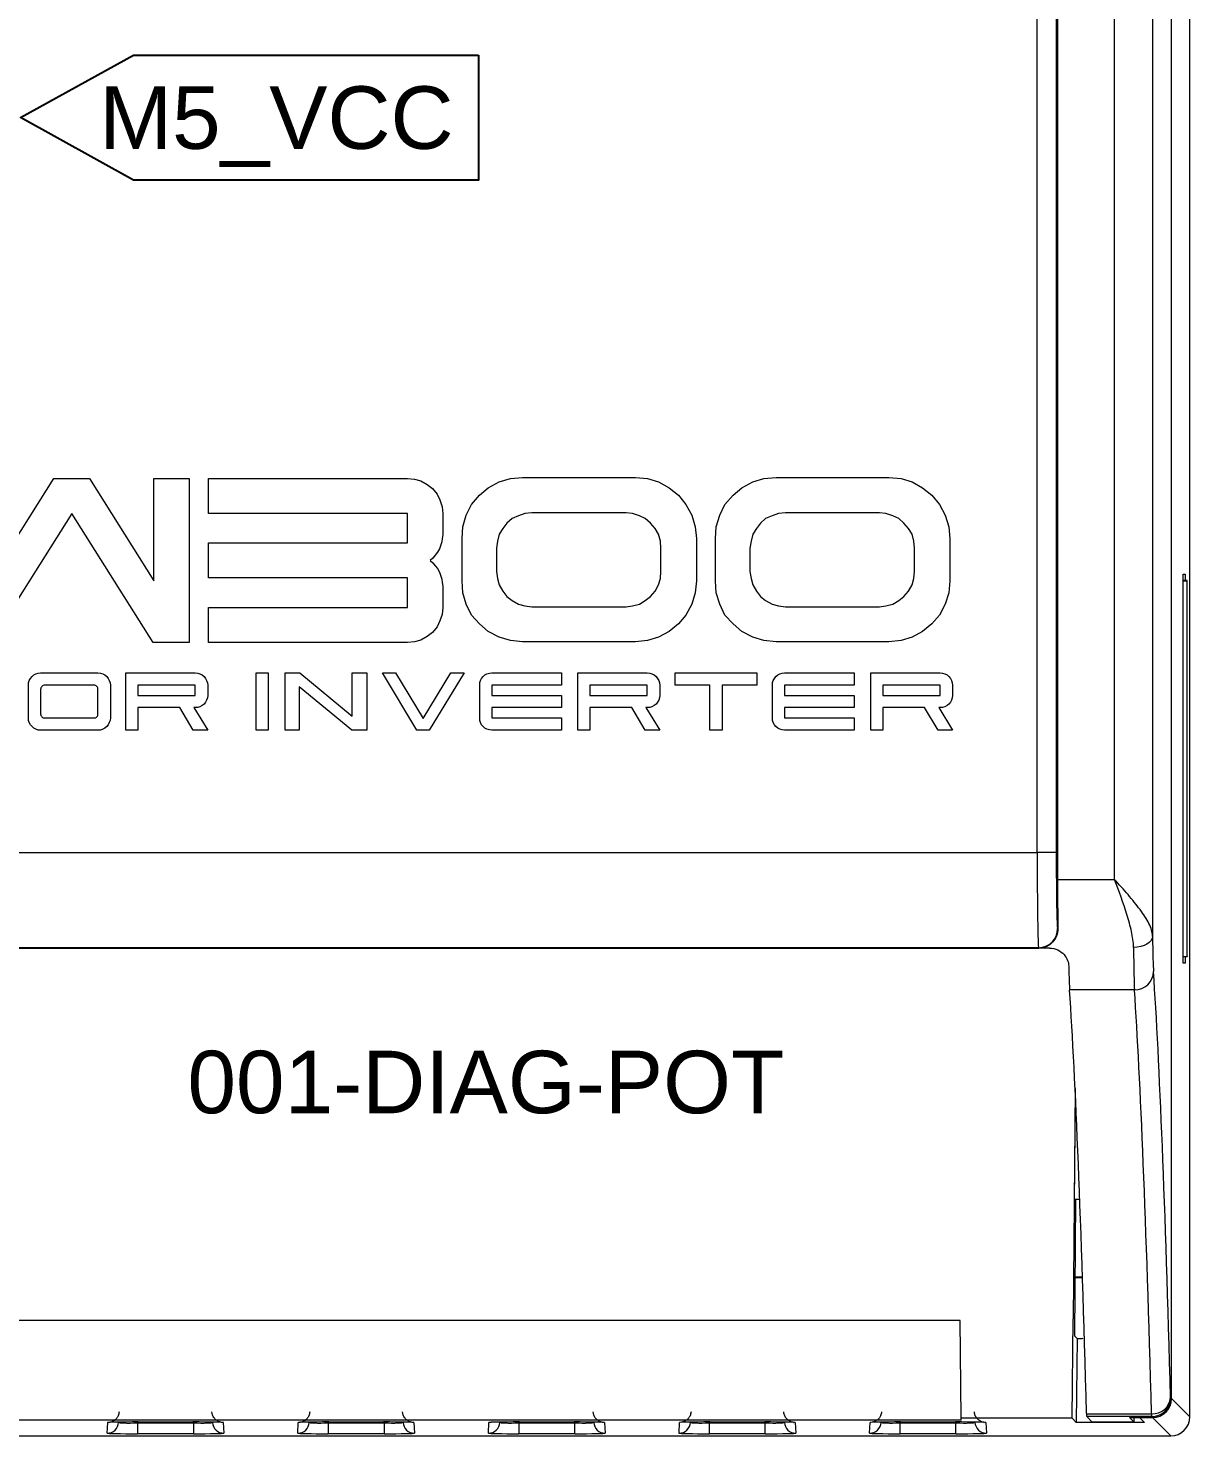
# Model space of a CAD drawing. Header units: millimetres. Extents: x 32696 to 36207, y 16706 to 17911.
# Drawn here: x 35256.8 to 35349.7, y 16831.4 to 16944 of the extents above; entities that cross this region are included whole.
import ezdxf
from ezdxf.enums import TextEntityAlignment as Align

# ---------------------------------------------------------------- set-up
doc = ezdxf.new("R2010")
doc.units = ezdxf.units.MM
doc.header["$LTSCALE"] = 0.1
doc.layers.get('0').update_dxf_attribs({"lineweight": 20})
doc.layers.add('ALIMENTAÇÃO', color=1, linetype='Continuous', lineweight=25)
doc.layers.add('POTENCIA', color=2, linetype='Continuous', lineweight=25)
doc.styles.get("Standard").update_dxf_attribs({"font": 'arial.ttf'})

# ---------------------------------------------------------------- blocks, each defined once
blk = doc.blocks.new('CFW-300')
at = {"lineweight": 9}
for p, q in [((37519.544, 17348.434), (37519.544, 17426.903)), ((37519.544, 17348.434), (37519.544, 17426.903)), ((37517.542, 17355.837), (37517.542, 17383.383)), ((37517.792, 17383.385), (37517.792, 17355.837)), ((37517.809, 17378.796), (37517.809, 17355.483)), ((37518.555, 17355.483), (37518.555, 17378.368)), ((37519.055, 17378.35), (37519.055, 17354.739)), ((37519.304, 17348.674), (37519.299, 17378.116)), ((37519.304, 17348.674), (37519.299, 17378.106)), ((37503.798, 17359.399), (37504.644, 17360.741)), ((37504.644, 17360.741), (37505.11, 17360.741)), ((37505.11, 17360.741), (37505.956, 17359.399)), ((37505.956, 17359.399), (37505.956, 17360.741)), ((37505.956, 17360.741), (37506.421, 17360.741)), ((37506.421, 17360.741), (37506.421, 17358.591)), ((37506.674, 17360.283), (37506.674, 17360.741)), ((37506.674, 17360.741), (37509.281, 17360.741)), ((37509.281, 17360.741), (37509.373, 17360.733)), ((37509.373, 17360.733), (37509.457, 17360.71)), ((37509.457, 17360.71), (37509.54, 17360.664)), ((37509.54, 17360.664), (37509.609, 17360.611)), ((37510.342, 17360.619), (37510.487, 17360.695)), ((37510.487, 17360.695), (37510.632, 17360.741)), ((37510.632, 17360.741), (37510.792, 17360.756)), ((37510.792, 17360.756), (37512.271, 17360.756)), ((37512.271, 17360.756), (37512.431, 17360.741)), ((37512.431, 17360.741), (37512.576, 17360.695)), ((37512.576, 17360.695), (37512.713, 17360.619)), ((37513.667, 17360.619), (37513.812, 17360.695)), ((37513.812, 17360.695), (37513.957, 17360.741)), ((37513.957, 17360.741), (37514.117, 17360.756)), ((37514.117, 17360.756), (37515.596, 17360.756)), ((37515.596, 17360.756), (37515.756, 17360.741)), ((37515.756, 17360.741), (37515.901, 17360.695)), ((37515.901, 17360.695), (37516.038, 17360.619)), ((37509.609, 17360.611), (37509.67, 17360.535)), ((37509.67, 17360.535), (37509.708, 17360.459)), ((37510.121, 17360.398), (37510.228, 17360.52)), ((37510.228, 17360.52), (37510.342, 17360.619)), ((37512.713, 17360.619), (37512.835, 17360.52)), ((37512.835, 17360.52), (37512.934, 17360.398)), ((37513.446, 17360.398), (37513.553, 17360.52)), ((37513.553, 17360.52), (37513.667, 17360.619)), ((37516.038, 17360.619), (37516.16, 17360.52)), ((37516.16, 17360.52), (37516.26, 17360.398)), ((37504.881, 17360.283), (37503.814, 17358.591)), ((37505.948, 17358.591), (37504.881, 17360.283)), ((37509.281, 17360.283), (37506.674, 17360.283)), ((37509.281, 17359.895), (37509.281, 17360.283)), ((37509.708, 17360.459), (37509.738, 17360.367)), ((37509.738, 17360.367), (37509.746, 17360.283)), ((37509.746, 17360.283), (37509.746, 17360.001)), ((37510.052, 17360.261), (37510.121, 17360.398)), ((37510.822, 17360.283), (37510.739, 17360.253)), ((37510.914, 17360.291), (37510.822, 17360.283)), ((37512.149, 17360.291), (37510.914, 17360.291)), ((37512.233, 17360.283), (37512.149, 17360.291)), ((37512.324, 17360.253), (37512.233, 17360.283)), ((37512.934, 17360.398), (37513.011, 17360.261)), ((37513.378, 17360.261), (37513.446, 17360.398)), ((37514.147, 17360.283), (37514.064, 17360.253)), ((37514.239, 17360.291), (37514.147, 17360.283)), ((37515.474, 17360.291), (37514.239, 17360.291)), ((37515.558, 17360.283), (37515.474, 17360.291)), ((37515.65, 17360.253), (37515.558, 17360.283)), ((37516.26, 17360.398), (37516.336, 17360.261)), ((37509.999, 17359.956), (37510.007, 17360.108)), ((37510.007, 17360.108), (37510.052, 17360.261)), ((37510.586, 17360.154), (37510.533, 17360.085)), ((37510.655, 17360.215), (37510.586, 17360.154)), ((37510.739, 17360.253), (37510.655, 17360.215)), ((37512.401, 17360.215), (37512.324, 17360.253)), ((37512.469, 17360.154), (37512.401, 17360.215)), ((37512.53, 17360.085), (37512.469, 17360.154)), ((37513.011, 17360.261), (37513.056, 17360.108)), ((37513.056, 17360.108), (37513.072, 17359.956)), ((37513.324, 17359.956), (37513.332, 17360.108)), ((37513.332, 17360.108), (37513.378, 17360.261)), ((37513.911, 17360.154), (37513.858, 17360.085)), ((37513.98, 17360.215), (37513.911, 17360.154)), ((37514.064, 17360.253), (37513.98, 17360.215)), ((37515.726, 17360.215), (37515.65, 17360.253)), ((37515.794, 17360.154), (37515.726, 17360.215)), ((37515.855, 17360.085), (37515.794, 17360.154)), ((37516.336, 17360.261), (37516.382, 17360.108)), ((37516.382, 17360.108), (37516.397, 17359.956)), ((37509.738, 17359.956), (37509.731, 17359.91)), ((37509.746, 17360.001), (37509.738, 17359.956)), ((37509.999, 17359.399), (37509.999, 17359.956)), ((37510.464, 17359.917), (37510.449, 17359.826)), ((37510.487, 17360.009), (37510.464, 17359.917)), ((37510.533, 17360.085), (37510.487, 17360.009)), ((37512.576, 17360.009), (37512.53, 17360.085)), ((37512.599, 17359.917), (37512.576, 17360.009)), ((37512.606, 17359.826), (37512.599, 17359.917)), ((37513.072, 17359.956), (37513.072, 17359.399)), ((37513.324, 17359.399), (37513.324, 17359.956)), ((37513.789, 17359.917), (37513.774, 17359.826)), ((37513.812, 17360.009), (37513.789, 17359.917)), ((37513.858, 17360.085), (37513.812, 17360.009)), ((37515.901, 17360.009), (37515.855, 17360.085)), ((37515.924, 17359.917), (37515.901, 17360.009)), ((37515.932, 17359.826), (37515.924, 17359.917)), ((37516.397, 17359.956), (37516.397, 17359.399)), ((37506.674, 17359.437), (37506.674, 17359.895)), ((37506.674, 17359.895), (37509.281, 17359.895)), ((37509.647, 17359.734), (37509.616, 17359.696)), ((37509.677, 17359.773), (37509.647, 17359.734)), ((37509.701, 17359.818), (37509.677, 17359.773)), ((37509.716, 17359.856), (37509.701, 17359.818)), ((37509.731, 17359.91), (37509.716, 17359.856)), ((37510.449, 17359.826), (37510.449, 17359.521)), ((37512.606, 17359.521), (37512.606, 17359.826)), ((37513.774, 17359.826), (37513.774, 17359.521)), ((37515.932, 17359.521), (37515.932, 17359.826)), ((37509.616, 17359.696), (37509.579, 17359.666)), ((37509.579, 17359.666), (37509.616, 17359.635)), ((37509.616, 17359.635), (37509.647, 17359.597)), ((37509.647, 17359.597), (37509.677, 17359.559)), ((37509.677, 17359.559), (37509.701, 17359.513)), ((37509.281, 17359.437), (37506.674, 17359.437)), ((37509.281, 17359.048), (37509.281, 17359.437)), ((37509.701, 17359.513), (37509.731, 17359.422)), ((37509.731, 17359.422), (37509.738, 17359.376)), ((37509.738, 17359.376), (37509.746, 17359.33)), ((37510.007, 17359.239), (37509.999, 17359.399)), ((37510.449, 17359.521), (37510.464, 17359.429)), ((37510.464, 17359.429), (37510.487, 17359.346)), ((37512.576, 17359.346), (37512.599, 17359.429)), ((37512.599, 17359.429), (37512.606, 17359.521)), ((37513.072, 17359.399), (37513.056, 17359.239)), ((37513.332, 17359.239), (37513.324, 17359.399)), ((37513.774, 17359.521), (37513.789, 17359.429)), ((37513.789, 17359.429), (37513.812, 17359.346)), ((37515.901, 17359.346), (37515.924, 17359.429)), ((37515.924, 17359.429), (37515.932, 17359.521)), ((37516.397, 17359.399), (37516.382, 17359.239)), ((37519.457, 17359.484), (37519.484, 17359.484)), ((37519.457, 17354.384), (37519.457, 17359.484)), ((37519.509, 17359.402), (37519.457, 17359.402)), ((37519.457, 17359.396), (37519.509, 17359.398)), ((37519.484, 17359.484), (37519.484, 17359.402)), ((37519.509, 17359.398), (37519.509, 17359.402)), ((37519.509, 17354.47), (37519.509, 17359.398)), ((37509.746, 17359.33), (37509.746, 17359.048)), ((37510.052, 17359.094), (37510.007, 17359.239)), ((37510.487, 17359.346), (37510.533, 17359.261)), ((37510.533, 17359.261), (37510.586, 17359.193)), ((37510.586, 17359.193), (37510.655, 17359.139)), ((37512.401, 17359.139), (37512.469, 17359.193)), ((37512.469, 17359.193), (37512.53, 17359.261)), ((37512.53, 17359.261), (37512.576, 17359.346)), ((37513.056, 17359.239), (37513.011, 17359.094)), ((37513.378, 17359.094), (37513.332, 17359.239)), ((37513.812, 17359.346), (37513.858, 17359.261)), ((37513.858, 17359.261), (37513.911, 17359.193)), ((37513.911, 17359.193), (37513.98, 17359.139)), ((37515.726, 17359.139), (37515.794, 17359.193)), ((37515.794, 17359.193), (37515.855, 17359.261)), ((37515.855, 17359.261), (37515.901, 17359.346)), ((37516.382, 17359.239), (37516.336, 17359.094)), ((37506.674, 17358.591), (37506.674, 17359.048)), ((37506.674, 17359.048), (37509.281, 17359.048)), ((37509.746, 17359.048), (37509.738, 17358.956)), ((37510.121, 17358.949), (37510.052, 17359.094)), ((37510.655, 17359.139), (37510.739, 17359.094)), ((37510.739, 17359.094), (37510.822, 17359.071)), ((37510.822, 17359.071), (37510.914, 17359.056)), ((37510.914, 17359.056), (37512.149, 17359.056)), ((37512.149, 17359.056), (37512.233, 17359.071)), ((37512.233, 17359.071), (37512.324, 17359.094)), ((37512.324, 17359.094), (37512.401, 17359.139)), ((37513.011, 17359.094), (37512.934, 17358.949)), ((37513.446, 17358.949), (37513.378, 17359.094)), ((37513.98, 17359.139), (37514.064, 17359.094)), ((37514.064, 17359.094), (37514.147, 17359.071)), ((37514.147, 17359.071), (37514.239, 17359.056)), ((37514.239, 17359.056), (37515.474, 17359.056)), ((37515.474, 17359.056), (37515.558, 17359.071)), ((37515.558, 17359.071), (37515.65, 17359.094)), ((37515.65, 17359.094), (37515.726, 17359.139)), ((37516.336, 17359.094), (37516.26, 17358.949)), ((37509.708, 17358.873), (37509.67, 17358.797)), ((37509.738, 17358.956), (37509.708, 17358.873)), ((37510.228, 17358.835), (37510.121, 17358.949)), ((37510.342, 17358.736), (37510.228, 17358.835)), ((37512.835, 17358.835), (37512.713, 17358.736)), ((37512.934, 17358.949), (37512.835, 17358.835)), ((37513.553, 17358.835), (37513.446, 17358.949)), ((37513.667, 17358.736), (37513.553, 17358.835)), ((37516.16, 17358.835), (37516.038, 17358.736)), ((37516.26, 17358.949), (37516.16, 17358.835)), ((37509.457, 17358.621), (37509.373, 17358.598)), ((37509.54, 17358.667), (37509.457, 17358.621)), ((37509.609, 17358.72), (37509.54, 17358.667)), ((37509.67, 17358.797), (37509.609, 17358.72)), ((37510.487, 17358.659), (37510.342, 17358.736)), ((37510.632, 17358.614), (37510.487, 17358.659)), ((37512.576, 17358.659), (37512.431, 17358.614)), ((37512.713, 17358.736), (37512.576, 17358.659)), ((37513.812, 17358.659), (37513.667, 17358.736)), ((37513.957, 17358.614), (37513.812, 17358.659)), ((37515.901, 17358.659), (37515.756, 17358.614)), ((37516.038, 17358.736), (37515.901, 17358.659)), ((37506.421, 17358.591), (37505.948, 17358.591)), ((37509.281, 17358.591), (37506.674, 17358.591)), ((37509.373, 17358.598), (37509.281, 17358.591)), ((37510.792, 17358.598), (37510.632, 17358.614)), ((37512.271, 17358.598), (37510.792, 17358.598)), ((37512.431, 17358.614), (37512.271, 17358.598)), ((37514.117, 17358.598), (37513.957, 17358.614)), ((37515.596, 17358.598), (37514.117, 17358.598)), ((37515.756, 17358.614), (37515.596, 17358.598)), ((37504.314, 17358.06), (37504.322, 17358.092)), ((37504.322, 17358.092), (37504.338, 17358.119)), ((37504.338, 17358.119), (37504.359, 17358.143)), ((37504.359, 17358.143), (37504.383, 17358.164)), ((37504.383, 17358.164), (37504.409, 17358.177)), ((37504.409, 17358.177), (37504.441, 17358.188)), ((37504.441, 17358.188), (37504.471, 17358.191)), ((37504.471, 17358.191), (37505.223, 17358.191)), ((37505.223, 17358.191), (37505.255, 17358.188)), ((37505.255, 17358.188), (37505.285, 17358.177)), ((37505.285, 17358.177), (37505.314, 17358.164)), ((37505.314, 17358.164), (37505.338, 17358.143)), ((37505.338, 17358.143), (37505.359, 17358.119)), ((37505.359, 17358.119), (37505.372, 17358.092)), ((37505.372, 17358.092), (37505.383, 17358.06)), ((37505.59, 17358.191), (37506.499, 17358.191)), ((37505.59, 17357.441), (37505.59, 17358.191)), ((37506.499, 17358.191), (37506.531, 17358.188)), ((37506.531, 17358.188), (37506.561, 17358.18)), ((37506.561, 17358.18), (37506.59, 17358.164)), ((37506.59, 17358.164), (37506.614, 17358.145)), ((37506.614, 17358.145), (37506.635, 17358.119)), ((37506.635, 17358.119), (37506.648, 17358.092)), ((37506.648, 17358.092), (37506.659, 17358.06)), ((37507.297, 17357.441), (37507.297, 17358.191)), ((37507.297, 17358.191), (37507.454, 17358.191)), ((37507.454, 17358.191), (37507.454, 17357.441)), ((37507.678, 17358.191), (37507.872, 17358.191)), ((37507.678, 17357.441), (37507.678, 17358.191)), ((37507.872, 17358.191), (37508.558, 17357.624)), ((37508.558, 17357.624), (37508.558, 17358.191)), ((37508.558, 17358.191), (37508.75, 17358.191)), ((37508.75, 17358.191), (37508.75, 17357.441)), ((37509.406, 17357.441), (37508.954, 17358.191)), ((37508.954, 17358.191), (37509.127, 17358.191)), ((37509.127, 17358.191), (37509.488, 17357.595)), ((37509.488, 17357.595), (37509.85, 17358.191)), ((37510.026, 17358.191), (37509.568, 17357.441)), ((37509.85, 17358.191), (37510.026, 17358.191)), ((37510.23, 17358.063), (37510.238, 17358.092)), ((37510.238, 17358.092), (37510.254, 17358.119)), ((37510.254, 17358.119), (37510.275, 17358.145)), ((37510.275, 17358.145), (37510.299, 17358.164)), ((37510.299, 17358.164), (37510.325, 17358.18)), ((37510.325, 17358.18), (37510.357, 17358.188)), ((37510.357, 17358.188), (37510.387, 17358.191)), ((37510.387, 17358.191), (37511.301, 17358.191)), ((37511.301, 17358.191), (37511.301, 17358.031)), ((37511.518, 17358.191), (37512.428, 17358.191)), ((37511.518, 17357.441), (37511.518, 17358.191)), ((37512.428, 17358.191), (37512.46, 17358.188)), ((37512.46, 17358.188), (37512.489, 17358.18)), ((37512.489, 17358.18), (37512.518, 17358.164)), ((37512.518, 17358.164), (37512.542, 17358.145)), ((37512.542, 17358.145), (37512.563, 17358.119)), ((37512.563, 17358.119), (37512.577, 17358.092)), ((37512.577, 17358.092), (37512.587, 17358.06)), ((37512.794, 17358.191), (37513.866, 17358.191)), ((37512.794, 17358.031), (37512.794, 17358.191)), ((37513.866, 17358.191), (37513.866, 17358.031)), ((37514.07, 17358.063), (37514.078, 17358.092)), ((37514.078, 17358.092), (37514.094, 17358.119)), ((37514.094, 17358.119), (37514.115, 17358.145)), ((37514.115, 17358.145), (37514.139, 17358.164)), ((37514.139, 17358.164), (37514.166, 17358.18)), ((37514.166, 17358.18), (37514.198, 17358.188)), ((37514.198, 17358.188), (37514.227, 17358.191)), ((37514.227, 17358.191), (37515.142, 17358.191)), ((37515.142, 17358.191), (37515.142, 17358.031)), ((37515.359, 17357.441), (37515.359, 17358.191)), ((37515.359, 17358.191), (37516.268, 17358.191)), ((37516.268, 17358.191), (37516.3, 17358.188)), ((37516.3, 17358.188), (37516.33, 17358.18)), ((37516.33, 17358.18), (37516.359, 17358.164)), ((37516.359, 17358.164), (37516.383, 17358.145)), ((37516.383, 17358.145), (37516.404, 17358.119)), ((37516.404, 17358.119), (37516.417, 17358.092)), ((37516.417, 17358.092), (37516.428, 17358.06)), ((37504.314, 17357.568), (37504.314, 17358.06)), ((37504.473, 17357.986), (37504.471, 17357.975)), ((37504.471, 17357.975), (37504.471, 17357.653)), ((37504.476, 17357.996), (37504.473, 17357.986)), ((37504.481, 17358.004), (37504.476, 17357.996)), ((37504.487, 17358.012), (37504.481, 17358.004)), ((37504.495, 17358.02), (37504.487, 17358.012)), ((37504.505, 17358.026), (37504.495, 17358.02)), ((37504.516, 17358.028), (37504.505, 17358.026)), ((37505.181, 17358.028), (37504.516, 17358.028)), ((37505.191, 17358.026), (37505.181, 17358.028)), ((37505.199, 17358.02), (37505.191, 17358.026)), ((37505.215, 17358.004), (37505.199, 17358.02)), ((37505.221, 17357.996), (37505.215, 17358.004)), ((37505.223, 17357.986), (37505.221, 17357.996)), ((37505.223, 17357.643), (37505.223, 17357.986)), ((37505.383, 17358.06), (37505.386, 17358.028)), ((37505.386, 17358.028), (37505.386, 17357.6)), ((37506.499, 17358.031), (37505.747, 17358.031)), ((37505.747, 17358.031), (37505.747, 17357.895)), ((37505.747, 17357.895), (37506.499, 17357.895)), ((37506.499, 17357.895), (37506.499, 17358.031)), ((37506.659, 17358.06), (37506.662, 17358.031)), ((37506.662, 17357.895), (37506.659, 17357.864)), ((37506.662, 17358.031), (37506.662, 17357.895)), ((37508.553, 17357.441), (37507.864, 17358.007)), ((37507.864, 17358.007), (37507.864, 17357.441)), ((37510.23, 17357.568), (37510.23, 17358.063)), ((37511.301, 17358.031), (37510.387, 17358.031)), ((37510.387, 17358.031), (37510.387, 17357.895)), ((37510.387, 17357.895), (37511.301, 17357.895)), ((37511.301, 17357.895), (37511.301, 17357.736)), ((37512.428, 17358.031), (37511.675, 17358.031)), ((37511.675, 17358.031), (37511.675, 17357.895)), ((37511.675, 17357.895), (37512.428, 17357.895)), ((37512.428, 17357.895), (37512.428, 17358.031)), ((37512.587, 17358.06), (37512.59, 17358.031)), ((37512.59, 17357.895), (37512.587, 17357.864)), ((37512.59, 17358.031), (37512.59, 17357.895)), ((37513.246, 17358.031), (37512.794, 17358.031)), ((37513.246, 17357.441), (37513.246, 17358.031)), ((37513.866, 17358.031), (37513.409, 17358.031)), ((37513.409, 17358.031), (37513.409, 17357.441)), ((37514.07, 17357.568), (37514.07, 17358.063)), ((37515.142, 17358.031), (37514.227, 17358.031)), ((37514.227, 17358.031), (37514.227, 17357.895)), ((37514.227, 17357.895), (37515.142, 17357.895)), ((37515.142, 17357.895), (37515.142, 17357.736)), ((37516.268, 17358.031), (37515.516, 17358.031)), ((37515.516, 17358.031), (37515.516, 17357.895)), ((37515.516, 17357.895), (37516.268, 17357.895)), ((37516.268, 17357.895), (37516.268, 17358.031)), ((37516.428, 17358.06), (37516.431, 17358.031)), ((37516.431, 17357.895), (37516.428, 17357.864)), ((37516.431, 17358.031), (37516.431, 17357.895)), ((37506.295, 17357.736), (37505.747, 17357.736)), ((37505.747, 17357.736), (37505.747, 17357.441)), ((37506.473, 17357.441), (37506.295, 17357.736)), ((37506.499, 17357.736), (37506.481, 17357.736)), ((37506.481, 17357.736), (37506.662, 17357.441)), ((37506.531, 17357.738), (37506.499, 17357.736)), ((37506.561, 17357.746), (37506.531, 17357.738)), ((37506.59, 17357.762), (37506.561, 17357.746)), ((37506.614, 17357.781), (37506.59, 17357.762)), ((37506.635, 17357.808), (37506.614, 17357.781)), ((37506.648, 17357.834), (37506.635, 17357.808)), ((37506.659, 17357.864), (37506.648, 17357.834)), ((37510.387, 17357.736), (37510.387, 17357.6)), ((37511.301, 17357.736), (37510.387, 17357.736)), ((37511.675, 17357.736), (37511.675, 17357.441)), ((37512.223, 17357.736), (37511.675, 17357.736)), ((37512.401, 17357.441), (37512.223, 17357.736)), ((37512.428, 17357.736), (37512.409, 17357.736)), ((37512.409, 17357.736), (37512.59, 17357.441)), ((37512.46, 17357.738), (37512.428, 17357.736)), ((37512.489, 17357.746), (37512.46, 17357.738)), ((37512.518, 17357.762), (37512.489, 17357.746)), ((37512.542, 17357.781), (37512.518, 17357.762)), ((37512.563, 17357.808), (37512.542, 17357.781)), ((37512.577, 17357.834), (37512.563, 17357.808)), ((37512.587, 17357.864), (37512.577, 17357.834)), ((37514.227, 17357.736), (37514.227, 17357.6)), ((37515.142, 17357.736), (37514.227, 17357.736)), ((37516.064, 17357.736), (37515.516, 17357.736)), ((37515.516, 17357.736), (37515.516, 17357.441)), ((37516.242, 17357.441), (37516.064, 17357.736)), ((37516.268, 17357.736), (37516.25, 17357.736)), ((37516.25, 17357.736), (37516.431, 17357.441)), ((37516.3, 17357.738), (37516.268, 17357.736)), ((37516.33, 17357.746), (37516.3, 17357.738)), ((37516.359, 17357.762), (37516.33, 17357.746)), ((37516.383, 17357.781), (37516.359, 17357.762)), ((37516.404, 17357.808), (37516.383, 17357.781)), ((37516.417, 17357.834), (37516.404, 17357.808)), ((37516.428, 17357.864), (37516.417, 17357.834)), ((37504.322, 17357.539), (37504.314, 17357.568)), ((37504.338, 17357.51), (37504.322, 17357.539)), ((37504.471, 17357.653), (37504.473, 17357.643)), ((37504.473, 17357.643), (37504.476, 17357.632)), ((37504.476, 17357.632), (37504.481, 17357.624)), ((37504.481, 17357.624), (37504.487, 17357.616)), ((37504.487, 17357.616), (37504.495, 17357.608)), ((37504.495, 17357.608), (37504.505, 17357.603)), ((37504.505, 17357.603), (37504.516, 17357.6)), ((37504.516, 17357.6), (37505.181, 17357.6)), ((37505.181, 17357.6), (37505.191, 17357.603)), ((37505.191, 17357.603), (37505.199, 17357.608)), ((37505.199, 17357.608), (37505.215, 17357.624)), ((37505.215, 17357.624), (37505.221, 17357.632)), ((37505.221, 17357.632), (37505.223, 17357.643)), ((37505.372, 17357.539), (37505.359, 17357.51)), ((37505.383, 17357.568), (37505.372, 17357.539)), ((37505.386, 17357.6), (37505.383, 17357.568)), ((37510.238, 17357.539), (37510.23, 17357.568)), ((37510.254, 17357.512), (37510.238, 17357.539)), ((37510.387, 17357.6), (37511.301, 17357.6)), ((37511.301, 17357.6), (37511.301, 17357.441)), ((37514.078, 17357.539), (37514.07, 17357.568)), ((37514.094, 17357.512), (37514.078, 17357.539)), ((37514.227, 17357.6), (37515.142, 17357.6)), ((37515.142, 17357.6), (37515.142, 17357.441)), ((37504.359, 17357.486), (37504.338, 17357.51)), ((37504.383, 17357.465), (37504.359, 17357.486)), ((37504.409, 17357.451), (37504.383, 17357.465)), ((37504.441, 17357.441), (37504.409, 17357.451)), ((37505.255, 17357.441), (37504.441, 17357.441)), ((37505.285, 17357.451), (37505.255, 17357.441)), ((37505.314, 17357.465), (37505.285, 17357.451)), ((37505.338, 17357.486), (37505.314, 17357.465)), ((37505.359, 17357.51), (37505.338, 17357.486)), ((37505.747, 17357.441), (37505.59, 17357.441)), ((37506.662, 17357.441), (37506.473, 17357.441)), ((37507.454, 17357.441), (37507.297, 17357.441)), ((37507.864, 17357.441), (37507.678, 17357.441)), ((37508.75, 17357.441), (37508.553, 17357.441)), ((37509.568, 17357.441), (37509.406, 17357.441)), ((37510.275, 17357.486), (37510.254, 17357.512)), ((37510.299, 17357.467), (37510.275, 17357.486)), ((37510.325, 17357.451), (37510.299, 17357.467)), ((37510.357, 17357.443), (37510.325, 17357.451)), ((37510.387, 17357.441), (37510.357, 17357.443)), ((37511.301, 17357.441), (37510.387, 17357.441)), ((37511.675, 17357.441), (37511.518, 17357.441)), ((37512.59, 17357.441), (37512.401, 17357.441)), ((37513.409, 17357.441), (37513.246, 17357.441)), ((37514.115, 17357.486), (37514.094, 17357.512)), ((37514.139, 17357.467), (37514.115, 17357.486)), ((37514.166, 17357.451), (37514.139, 17357.467)), ((37514.198, 17357.443), (37514.166, 17357.451)), ((37514.227, 17357.441), (37514.198, 17357.443)), ((37515.142, 17357.441), (37514.227, 17357.441)), ((37515.516, 17357.441), (37515.359, 17357.441)), ((37516.431, 17357.441), (37516.242, 17357.441)), ((37486.577, 17355.837), (37517.542, 17355.837)), ((37517.792, 17355.837), (37517.542, 17355.837)), ((37517.809, 17355.483), (37518.555, 17355.483)), ((37517.809, 17354.837), (37517.812, 17354.834)), ((37486.554, 17354.582), (37517.564, 17354.582)), ((37517.559, 17354.587), (37486.559, 17354.587)), ((37517.564, 17354.582), (37517.559, 17354.587)), ((37517.702, 17354.582), (37517.564, 17354.582)), ((37519.457, 17354.471), (37519.509, 17354.47)), ((37519.509, 17354.465), (37519.457, 17354.465)), ((37519.484, 17354.384), (37519.457, 17354.384)), ((37519.484, 17354.465), (37519.484, 17354.384)), ((37519.509, 17354.47), (37519.509, 17354.465)), ((37518.817, 17354.032), (37517.966, 17354.032)), ((37518.038, 17352.738), (37518.012, 17349.72)), ((37518.032, 17351.284), (37518.043, 17352.628)), ((37518.045, 17351.284), (37518.03, 17349.496)), ((37518.099, 17351.284), (37518.032, 17351.284)), ((37518.036, 17350.269), (37518.135, 17350.269)), ((37518.135, 17350.256), (37518.036, 17350.256)), ((37516.533, 17349.695), (37487.585, 17349.695)), ((37516.544, 17348.415), (37516.533, 17349.695)), ((37518.001, 17348.415), (37518.012, 17349.72)), ((37518.019, 17349.72), (37518.012, 17349.72)), ((37518.03, 17349.496), (37518.064, 17349.462)), ((37518.064, 17349.462), (37518.054, 17348.361)), ((37518.064, 17349.462), (37518.116, 17349.462)), ((37519.291, 17348.686), (37519.304, 17348.674)), ((37519.304, 17348.674), (37519.544, 17348.434)), ((37518.189, 17348.475), (37519.041, 17348.475)), ((37519.041, 17348.475), (37519.041, 17348.436)), ((37516.545, 17348.39), (37487.574, 17348.39)), ((37505.344, 17348.219), (37505.351, 17348.359)), ((37505.351, 17348.359), (37505.378, 17348.362)), ((37505.372, 17348.361), (37505.372, 17348.361)), ((37505.494, 17348.364), (37505.493, 17348.361)), ((37505.743, 17348.366), (37505.743, 17348.354)), ((37505.743, 17348.354), (37505.743, 17348.212)), ((37505.743, 17348.354), (37506.475, 17348.354)), ((37505.751, 17348.366), (37506.467, 17348.366)), ((37506.475, 17348.354), (37506.475, 17348.366)), ((37506.475, 17348.354), (37506.475, 17348.212)), ((37506.725, 17348.361), (37506.725, 17348.364)), ((37506.84, 17348.362), (37506.867, 17348.359)), ((37506.843, 17348.361), (37506.844, 17348.361)), ((37506.867, 17348.359), (37506.875, 17348.219)), ((37507.844, 17348.219), (37507.851, 17348.359)), ((37507.851, 17348.359), (37507.878, 17348.362)), ((37507.872, 17348.361), (37507.872, 17348.361)), ((37507.994, 17348.364), (37507.993, 17348.361)), ((37508.243, 17348.366), (37508.243, 17348.354)), ((37508.243, 17348.354), (37508.243, 17348.212)), ((37508.243, 17348.354), (37508.975, 17348.354)), ((37508.251, 17348.366), (37508.967, 17348.366)), ((37508.975, 17348.354), (37508.975, 17348.366)), ((37508.975, 17348.354), (37508.975, 17348.212)), ((37509.225, 17348.361), (37509.225, 17348.364)), ((37509.34, 17348.362), (37509.367, 17348.359)), ((37509.343, 17348.361), (37509.344, 17348.361)), ((37509.367, 17348.359), (37509.375, 17348.219)), ((37510.344, 17348.219), (37510.351, 17348.359)), ((37510.351, 17348.359), (37510.378, 17348.362)), ((37510.372, 17348.361), (37510.372, 17348.361)), ((37510.494, 17348.364), (37510.493, 17348.361)), ((37510.743, 17348.366), (37510.743, 17348.354)), ((37510.743, 17348.354), (37510.743, 17348.212)), ((37510.743, 17348.354), (37511.475, 17348.354)), ((37510.751, 17348.366), (37511.467, 17348.366)), ((37511.475, 17348.354), (37511.475, 17348.366)), ((37511.475, 17348.354), (37511.475, 17348.212)), ((37511.725, 17348.361), (37511.725, 17348.364)), ((37511.84, 17348.362), (37511.867, 17348.359)), ((37511.843, 17348.361), (37511.844, 17348.361)), ((37511.867, 17348.359), (37511.875, 17348.219)), ((37512.844, 17348.219), (37512.851, 17348.359)), ((37512.878, 17348.362), (37512.851, 17348.359)), ((37512.872, 17348.361), (37512.872, 17348.361)), ((37512.994, 17348.364), (37512.993, 17348.361)), ((37513.243, 17348.366), (37513.243, 17348.354)), ((37513.243, 17348.212), (37513.243, 17348.354)), ((37513.243, 17348.354), (37513.975, 17348.354)), ((37513.251, 17348.366), (37513.967, 17348.366)), ((37513.975, 17348.354), (37513.975, 17348.366)), ((37513.975, 17348.212), (37513.975, 17348.354)), ((37514.225, 17348.361), (37514.225, 17348.364)), ((37514.367, 17348.359), (37514.34, 17348.362)), ((37514.343, 17348.361), (37514.344, 17348.361)), ((37514.367, 17348.359), (37514.375, 17348.219)), ((37515.344, 17348.219), (37515.351, 17348.359)), ((37515.378, 17348.362), (37515.351, 17348.359)), ((37515.372, 17348.361), (37515.372, 17348.361)), ((37515.494, 17348.364), (37515.493, 17348.361)), ((37515.743, 17348.366), (37515.743, 17348.354)), ((37515.743, 17348.212), (37515.743, 17348.354)), ((37515.743, 17348.354), (37516.475, 17348.354)), ((37515.751, 17348.366), (37516.467, 17348.366)), ((37516.475, 17348.354), (37516.475, 17348.366)), ((37516.475, 17348.212), (37516.475, 17348.354)), ((37516.545, 17348.39), (37516.544, 17348.415)), ((37518.001, 17348.415), (37516.544, 17348.415)), ((37516.725, 17348.361), (37516.725, 17348.364)), ((37516.867, 17348.359), (37516.84, 17348.362)), ((37516.843, 17348.361), (37516.844, 17348.361)), ((37516.867, 17348.359), (37516.875, 17348.219)), ((37518.054, 17348.361), (37518.001, 17348.415)), ((37518.948, 17348.361), (37518.054, 17348.361)), ((37519.041, 17348.436), (37518.191, 17348.436)), ((37518.191, 17348.436), (37518.26, 17348.367)), ((37518.26, 17348.367), (37518.81, 17348.367)), ((37518.754, 17348.424), (37519.054, 17348.424)), ((37518.754, 17348.424), (37518.81, 17348.367)), ((37518.885, 17348.424), (37519.054, 17348.424)), ((37518.885, 17348.424), (37518.885, 17348.424)), ((37518.948, 17348.361), (37518.885, 17348.424)), ((37519.054, 17348.424), (37519.041, 17348.436)), ((37519.294, 17348.184), (37519.054, 17348.424)), ((37484.824, 17348.184), (37519.294, 17348.184)), ((37484.824, 17348.184), (37519.294, 17348.184)), ((37506.475, 17348.212), (37505.743, 17348.212)), ((37508.975, 17348.212), (37508.243, 17348.212)), ((37511.475, 17348.212), (37510.743, 17348.212)), ((37513.975, 17348.212), (37513.243, 17348.212)), ((37516.475, 17348.212), (37515.743, 17348.212))]:
    blk.add_line(p, q, dxfattribs=at)
at = {"lineweight": 9, "flags": 128}
blk.add_lwpolyline([(37519.055, 17354.739), (37519.049, 17354.71), (37519.035, 17354.683), (37519.012, 17354.657), (37518.98, 17354.635), (37518.943, 17354.616), (37518.9, 17354.602), (37518.853, 17354.594), (37518.805, 17354.59)], dxfattribs=at)
at = {"lineweight": 9}
for centre, radius, start, end in [((37517.559, 17354.837), 0.25, 270.0204, 359.98), ((37518.82, 17354.279), 0.247, 269.3738, 358.7544), ((37519.057, 17348.71), 0.236, 266.2103, 354.1418), ((37519.041, 17348.686), 0.25, 270.0208, 359.9792), ((37505.344, 17348.369), 0.15, 269.9952, 356.9957), ((37506.875, 17348.369), 0.15, 183.0041, 270.0049), ((37507.844, 17348.369), 0.15, 269.9953, 356.9957), ((37509.375, 17348.369), 0.15, 183.0043, 270.0047), ((37510.344, 17348.369), 0.15, 269.9953, 356.9955), ((37511.875, 17348.369), 0.15, 183.0045, 270.0047), ((37512.844, 17348.369), 0.15, 269.9953, 356.9959), ((37514.375, 17348.369), 0.15, 183.0045, 270.0047), ((37515.344, 17348.369), 0.15, 269.9953, 356.9955), ((37516.875, 17348.369), 0.15, 183.0037, 270.0051)]:
    blk.add_arc(centre, radius, start, end, dxfattribs=at)
for centre, major_axis, ratio, start_param, end_param in [((37517.559, 17355.837), (0, 1.25), 0.013964, 1.570796, 3.124139), ((37517.809, 17355.837), (0, 1), 0.017455, 1.570796, 3.124139), ((37517.835, 17355.483), (0, 1.5), 0.017455, 1.570796, 2.018297), ((37518.822, 17355.483), (0, 1.5), 0.014546, 2.208457, 2.886742), ((37519.072, 17355.483), (0, 1.25), 0.017455, 2.208457, 2.886742), ((37517.973, 17355.483), (0, 1.5), 0.017455, 2.434203, 2.886742), ((37518.868, 17310.485), (0, 45.25), 0.017455, 5.717506, 6.028334), ((37517.768, 17310.485), (0, 45), 0.017455, 5.717506, 6.028334), ((37518.618, 17310.485), (0, 45), 0.017552, 5.717506, 6.028334), ((37518.116, 17349.612), (-0.088, 0.122), 0.999518, 2.517268, 2.718347), ((37519.054, 17348.674), (-0.146, 0.203), 0.999518, 2.517268, 4.087759), ((37519.054, 17348.674), (-0.04, 0.247), 0.999518, 2.981022, 4.551514), ((37518.191, 17348.686), (0, 0.25), 0.017455, 2.575913, 3.124139), ((37505.751, 17348.359), (0.401, 0), 0.017439, 1.572622, 3.140679), ((37505.744, 17348.369), (0.251, 0.008), 0.058972, 3.136626, 4.704683), ((37506.467, 17348.359), (0.401, 0), 0.017439, 0.000913, 1.568971), ((37506.474, 17348.369), (0.251, -0.008), 0.058972, 4.720095, 6.288152), ((37508.251, 17348.359), (0.401, 0), 0.017439, 1.572622, 3.140679), ((37508.244, 17348.369), (0.251, 0.008), 0.058972, 3.136626, 4.704683), ((37508.967, 17348.359), (0.401, 0), 0.017439, 0.000913, 1.568971), ((37508.974, 17348.369), (0.251, -0.008), 0.058972, 4.720095, 6.288152), ((37510.751, 17348.359), (0.401, 0), 0.017439, 1.572622, 3.140679), ((37510.744, 17348.369), (0.251, 0.008), 0.058972, 3.136626, 4.704683), ((37511.467, 17348.359), (0.401, 0), 0.017439, 0.000913, 1.568971), ((37511.474, 17348.369), (0.251, -0.008), 0.058972, 4.720095, 6.288152), ((37513.251, 17348.359), (0.401, 0), 0.017439, 1.572622, 3.140679), ((37513.244, 17348.369), (0.251, 0.008), 0.058972, 3.136626, 4.704683), ((37513.967, 17348.359), (0.401, 0), 0.017439, 0.000913, 1.568971), ((37513.974, 17348.369), (0.251, -0.008), 0.058972, 4.720095, 6.288152), ((37515.751, 17348.359), (0.401, 0), 0.017439, 1.572622, 3.140679), ((37515.744, 17348.369), (0.251, 0.008), 0.058972, 3.136626, 4.704683), ((37516.467, 17348.359), (0.401, 0), 0.017439, 0.000913, 1.568971), ((37516.474, 17348.369), (0.251, -0.008), 0.058972, 4.720095, 6.288152), ((37518.811, 17348.617), (0, 0.25), 0.017455, 3.124139, 3.828805), ((37519.294, 17348.434), (0.177, -0.177), 0.999695, 5.497939, 7.068431), ((37519.294, 17348.434), (-0.177, 0.177), 0.999924, 2.356233, 3.926953), ((37505.744, 17348.219), (0.401, 0), 0.017471, 3.140676, 4.708733), ((37506.474, 17348.219), (0.401, 0), 0.017471, 4.716045, 6.284102), ((37508.244, 17348.219), (0.401, 0), 0.017471, 3.140676, 4.708733), ((37508.974, 17348.219), (0.401, 0), 0.017471, 4.716045, 6.284102), ((37510.744, 17348.219), (0.401, 0), 0.017471, 3.140676, 4.708733), ((37511.474, 17348.219), (0.401, 0), 0.017471, 4.716045, 6.284102), ((37513.244, 17348.219), (0.401, 0), 0.017471, 3.140676, 4.708733), ((37513.974, 17348.219), (0.401, 0), 0.017471, 4.716045, 6.284102), ((37515.744, 17348.219), (0.401, 0), 0.017471, 3.140676, 4.708733), ((37516.474, 17348.219), (0.401, 0), 0.017471, 4.716045, 6.284102)]:
    blk.add_ellipse(centre, major_axis=major_axis, ratio=ratio, start_param=start_param, end_param=end_param, dxfattribs=at)
for points, knots in [([(37519.055, 17354.739), (37519.054, 17354.79), (37519.036, 17354.844), (37518.977, 17354.963), (37518.937, 17355.024), (37518.843, 17355.15), (37518.79, 17355.216), (37518.675, 17355.349), (37518.615, 17355.417), (37518.555, 17355.483)], [0, 0, 0, 0, 0.25, 0.25, 0.5, 0.5, 0.75, 0.75, 1, 1, 1, 1]), ([(37518.805, 17354.59), (37518.804, 17354.657), (37518.794, 17354.727), (37518.762, 17354.872), (37518.742, 17354.947), (37518.671, 17355.172), (37518.613, 17355.328), (37518.555, 17355.483)], [0, 0, 0, 0, 0.25, 0.25, 0.5, 0.5, 1, 1, 1, 1]), ([(37517.812, 17354.834), (37517.812, 17354.77), (37517.789, 17354.709), (37517.724, 17354.638), (37517.697, 17354.618), (37517.635, 17354.59), (37517.6, 17354.582), (37517.564, 17354.582)], [0, 0, 0, 0, 0.5, 0.5, 0.75, 0.75, 1, 1, 1, 1]), ([(37517.702, 17354.582), (37517.741, 17354.582), (37517.778, 17354.573), (37517.844, 17354.542), (37517.872, 17354.52), (37517.937, 17354.448), (37517.954, 17354.393), (37517.955, 17354.343)], [0, 0, 0, 0, 0.25, 0.25, 0.5, 0.5, 1, 1, 1, 1]), ([(37505.501, 17348.501), (37505.498, 17348.483), (37505.493, 17348.45), (37505.468, 17348.412), (37505.441, 17348.388), (37505.42, 17348.375), (37505.409, 17348.371), (37505.407, 17348.37)], [0, 0, 0, 0, 0.321479, 0.572012, 0.782141, 0.958237, 1, 1, 1, 1]), ([(37506.82, 17348.367), (37506.82, 17348.367), (37506.809, 17348.37), (37506.781, 17348.384), (37506.748, 17348.415), (37506.723, 17348.457), (37506.719, 17348.487), (37506.717, 17348.501)], [0, 0, 0, 0, 0.002373, 0.220282, 0.487812, 0.767621, 1, 1, 1, 1]), ([(37508.001, 17348.501), (37507.998, 17348.483), (37507.993, 17348.45), (37507.968, 17348.412), (37507.941, 17348.388), (37507.92, 17348.375), (37507.909, 17348.371), (37507.907, 17348.37)], [0, 0, 0, 0, 0.321478, 0.572012, 0.782141, 0.958237, 1, 1, 1, 1]), ([(37509.32, 17348.367), (37509.32, 17348.367), (37509.309, 17348.37), (37509.281, 17348.384), (37509.248, 17348.415), (37509.223, 17348.457), (37509.219, 17348.487), (37509.217, 17348.501)], [0, 0, 0, 0, 0.002373, 0.22028, 0.487811, 0.767621, 1, 1, 1, 1]), ([(37511.82, 17348.367), (37511.82, 17348.367), (37511.809, 17348.37), (37511.781, 17348.384), (37511.747, 17348.415), (37511.723, 17348.457), (37511.719, 17348.487), (37511.717, 17348.501)], [0, 0, 0, 0, 0.002377, 0.220284, 0.487814, 0.767622, 1, 1, 1, 1]), ([(37513.001, 17348.501), (37512.998, 17348.483), (37512.993, 17348.45), (37512.968, 17348.412), (37512.941, 17348.388), (37512.916, 17348.373), (37512.901, 17348.368), (37512.895, 17348.366)], [0, 0, 0, 0, 0.29796, 0.530164, 0.724919, 0.888132, 1, 1, 1, 1]), ([(37514.313, 17348.37), (37514.304, 17348.374), (37514.28, 17348.384), (37514.247, 17348.415), (37514.223, 17348.456), (37514.219, 17348.487), (37514.217, 17348.501)], [0, 0, 0, 0, 0.186035, 0.465316, 0.757414, 1, 1, 1, 1]), ([(37515.501, 17348.501), (37515.498, 17348.483), (37515.493, 17348.45), (37515.468, 17348.412), (37515.441, 17348.388), (37515.416, 17348.373), (37515.401, 17348.368), (37515.395, 17348.366)], [0, 0, 0, 0, 0.297959, 0.530161, 0.724919, 0.888132, 1, 1, 1, 1]), ([(37516.813, 17348.37), (37516.804, 17348.374), (37516.78, 17348.384), (37516.747, 17348.415), (37516.723, 17348.456), (37516.719, 17348.487), (37516.717, 17348.501)], [0, 0, 0, 0, 0.186035, 0.465316, 0.757415, 1, 1, 1, 1])]:
    blk.add_open_spline(points, degree=3, knots=knots, dxfattribs=at)
blk = doc.blocks.new('COMMAND_TAG')
blk.add_lwpolyline([(34954.4, 17316.02), (34954.4, 17306.02), (34981.99, 17306.02), (34991.02, 17311.02), (34981.99, 17316.02), (34954.4, 17316.02)])
blk.add_attdef('NAME', text='', height=5).set_placement((34970.55, 17311.02), align=Align.MIDDLE_CENTER)

msp = doc.modelspace()

# ---------------------------------------------------------------- block references
at = {"xscale": 6.097568478884139, "yscale": 6.097568478884139, "zscale": 6.097568478884139}
msp.add_blockref('CFW-300', (-193428.26, -88950.37), dxfattribs=at)
at = {"layer": 'ALIMENTAÇÃO', "lineweight": 20}
ref = msp.add_blockref('COMMAND_TAG', (70247.23, -374.22), dxfattribs=dict(at, xscale=-1))
ref.add_attrib('NAME', 'M5_VCC', dxfattribs={"layer": '0', "height": 5}).set_placement((35276.68, 16936.8), align=Align.MIDDLE_CENTER)

# ---------------------------------------------------------------- texts
at = {"layer": 'POTENCIA'}
msp.add_text('001-DIAG-POT', height=5, dxfattribs=at).set_placement((35293.43, 16862.17), align=Align.TOP_CENTER)

doc.saveas('drawing.dxf')
